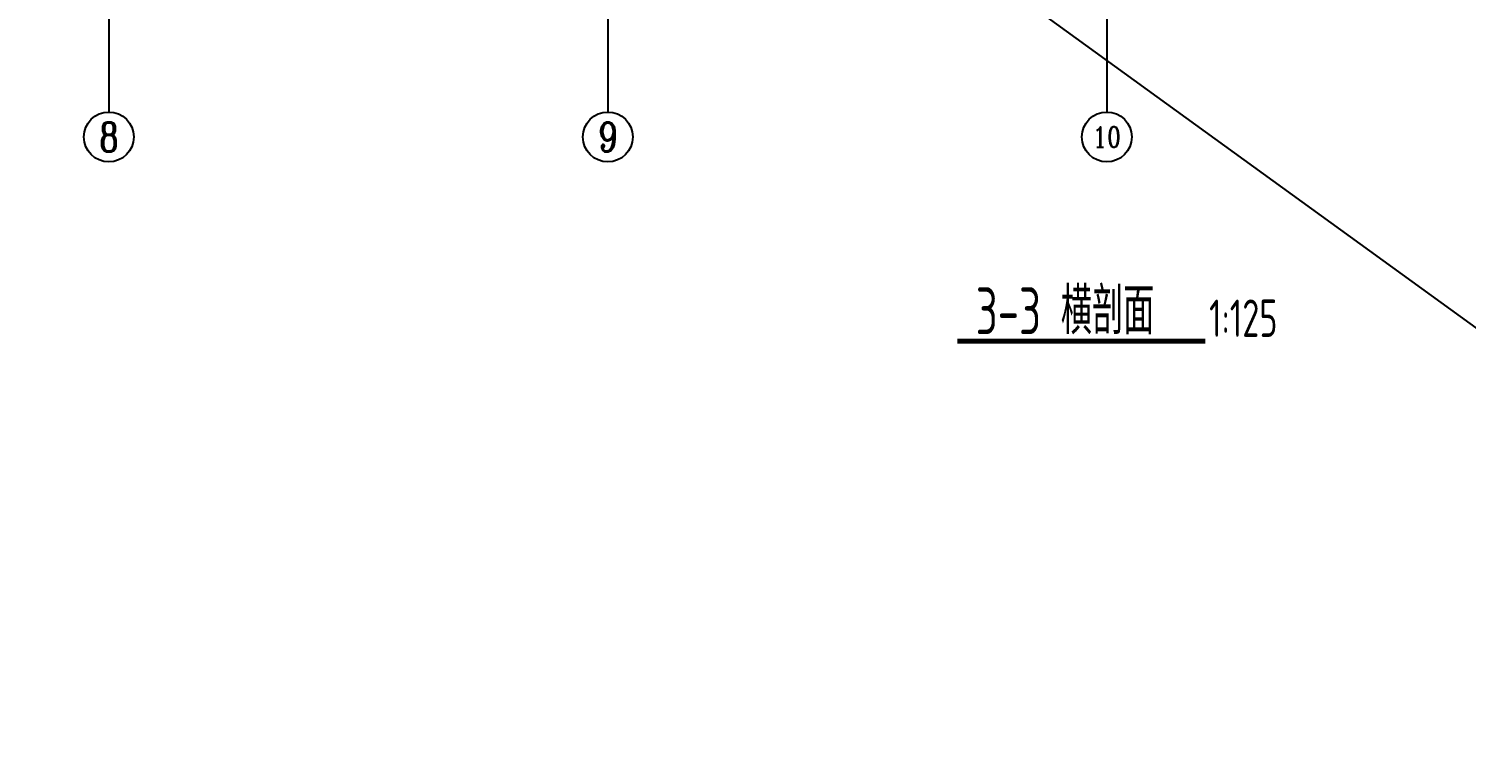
# Model space of a CAD drawing. Header units: millimetres. Extents: x -897614 to 191467, y -439928 to 101803.
# Drawn here: x -748183 to -725137, y -121905 to -110664 of the extents above; entities that cross this region are included whole.
import ezdxf
from ezdxf.enums import TextEntityAlignment as Align

# ---------------------------------------------------------------- set-up
doc = ezdxf.new("R2010")
doc.units = ezdxf.units.MM
doc.header["$LTSCALE"] = 1000
for name, color, linetype in [('AXIS', 3, 'Continuous'), ('DIM_SYMB', 3, 'Continuous'), ('PUB_TEXT', 7, 'Continuous')]:
    doc.layers.add(name, color=color, linetype=linetype)
doc.layers.add('AXIS_TEXT', color=7, linetype='Continuous', lineweight=18)
doc.layers.add('DY', color=1, linetype='Continuous', plot=False)
doc.styles.add('_TCH_AXIS', font='COMPLEX', dxfattribs={"bigfont": 'GBCBIG'})
doc.styles.add('COMPLEX', font='COMPLEX')
doc.styles.add('TSSD', font='tssdeng.shx', dxfattribs={"width": 0.7, "bigfont": 'tssdchn.shx'})

# ---------------------------------------------------------------- blocks, each defined once
blk = doc.blocks.new('_axiso')
blk.add_circle((0, 0), 0.5)
at = {"layer": 'AXIS_TEXT', "style": 'COMPLEX', "width": 1.041667}
blk.add_attdef('A', text='', height=0.56, dxfattribs=at).set_placement((-0.25, -0.28), (0.25, -0.28), align=Align.FIT)

msp = doc.modelspace()

# ---------------------------------------------------------------- linework, layer by layer
at = {"layer": 'AXIS'}
for p, q in [((-746898.22776, -110178.37096, 0), (-746898.22776, -111998.22092, 0)), ((-738898.22776, -110178.37096, 0), (-738898.22776, -111998.22092, 0)), ((-730898.22776, -110178.37096, 0), (-730898.22776, -111998.22092, 0))]:
    msp.add_line(p, q, dxfattribs=at)
at = {"layer": 'DIM_SYMB', "const_width": 80}
msp.add_lwpolyline([(-733296.19172, -115672.26974), (-729319.42572, -115672.26991)], dxfattribs=at)
at = {"layer": 'DY'}
msp.add_line((-665796.93925, -158342.98831), (-897614.31872, 9634.60665), dxfattribs=at)

# ---------------------------------------------------------------- block references
at = {"layer": 'AXIS'}
ref = msp.add_blockref('_axiso', (-746898.22776, -112398.22092, 0), dxfattribs=dict(at, xscale=800, yscale=800, zscale=800))
ref.add_attrib('A', '8', dxfattribs={"layer": 'AXIS_TEXT', "ltscale": 10, "height": 465.94816, "style": '_TCH_AXIS'}).set_placement((-747053.54382, -112631.195, 0), (-746742.91171, -112631.195, 0), align=Align.FIT)
ref = msp.add_blockref('_axiso', (-738898.22776, -112398.22092, 0), dxfattribs=dict(at, xscale=800, yscale=800, zscale=800))
ref.add_attrib('A', '9', dxfattribs={"layer": 'AXIS_TEXT', "ltscale": 10, "height": 465.94816, "style": '_TCH_AXIS'}).set_placement((-739053.54382, -112631.195, 0), (-738742.91171, -112631.195, 0), align=Align.FIT)
ref = msp.add_blockref('_axiso', (-730898.22776, -112398.22092, 0), dxfattribs=dict(at, xscale=800, yscale=800, zscale=800))
ref.add_attrib('A', '10', dxfattribs={"layer": 'AXIS_TEXT', "ltscale": 10, "height": 328.445495, "style": '_TCH_AXIS'}).set_placement((-731125.01156, -112562.44367, 0), (-730671.44397, -112562.44367, 0), align=Align.FIT)

# ---------------------------------------------------------------- texts
at = {"layer": 'PUB_TEXT', "style": 'TSSD', "width": 0.7}
for s, height, p in [('3-3 横剖面', 750, (-733000.11025, -115559.11769)), ('1:125', 600, (-729259.36715, -115602.58772))]:
    msp.add_text(s, height=height, rotation=359.999999146, dxfattribs=at).set_placement(p)

doc.saveas('drawing.dxf')
